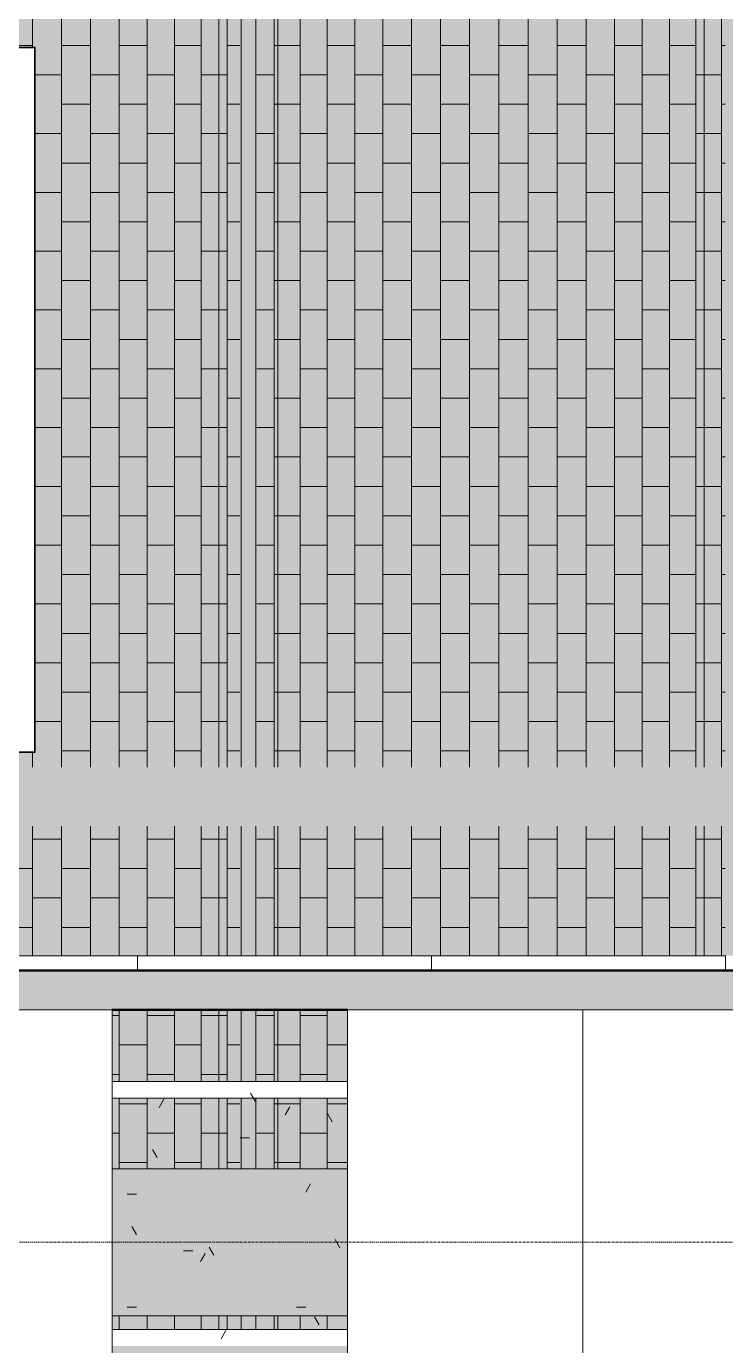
# Model space of a CAD drawing. Header units: inches. Extents: x -956 to 966, y -1111 to 895.
# Drawn here: x -774 to -678.9, y -243.3 to -63.8 of the extents above; entities that cross this region are included whole.
import ezdxf

# ---------------------------------------------------------------- set-up
doc = ezdxf.new("R2010")
doc.units = ezdxf.units.IN
doc.header["$MEASUREMENT"] = 0
doc.linetypes.add('Grid Line 1_4_', pattern=[0.4375, 0.25, -0.0625, 0.0625, -0.0625])
for name, color, linetype, lineweight in [('A-CLNG', 13, 'Continuous', 13), ('A-CLNG-PATT', 13, 'Continuous', 13), ('A-GENM', 13, 'Continuous', 13), ('A-WALL-PATT', 111, 'Continuous', 13), ('E-LITE-EQPM', 33, 'Continuous', 9), ('I-FURN', 30, 'Continuous', 9), ('I-WALL', 2, 'Continuous', 13), ('S-GRID', 1, 'Continuous', 9)]:
    doc.layers.add(name, color=color, linetype=linetype, lineweight=lineweight)
pattern_1 = [(0, (0, 0), (30.72, 7.68), [1.267, -21.773, 1.267, -21.773, -122.88]), (0, (0, 0), (30.72, 7.68), [-46.08, 1.267, -44.813, 1.267, -21.773, -53.76]), (0, (0, 0), (30.72, 7.68), [-115.2, 1.267, -14.093, 1.267, -37.133]), (120, (11.52, 3.84), (-22.011075, 22.7643), [1.267, -21.773, 1.267, -21.773, -122.88]), (120, (11.52, 3.84), (-22.011075, 22.7643), [-46.08, 1.267, -44.813, 1.267, -21.773, -53.76]), (120, (11.52, 3.84), (-22.011075, 22.7643), [-115.2, 1.267, -14.093, 1.267, -37.133]), (240, (15.36, 19.2), (-8.708925, -30.4443), [1.267, -21.773, 1.267, -21.773, -122.88]), (240, (15.36, 19.2), (-8.708925, -30.4443), [-46.08, 1.267, -44.813, 1.267, -21.773, -53.76]), (240, (15.36, 19.2), (-8.708925, -30.4443), [-115.2, 1.267, -14.093, 1.267, -37.133])]

# ---------------------------------------------------------------- blocks, each defined once
blk = doc.blocks.new('FP_1_22-7TH FLOOR TELECOM OVERHEAD ROUTING PLAN')
at = {"layer": 'A-CLNG-PATT', "color": 50}
for p, q in [((-740.31, 6.63), (-740.31, -164.61)), ((-736.76, 6.63), (-736.76, -164.61)), ((-733.11, 6.63), (-733.11, -164.61)), ((-729.35, 6.63), (-729.35, -164.61)), ((-725.52, 6.63), (-725.52, -164.61)), ((-721.63, 6.63), (-721.63, -164.61)), ((-717.69, 6.63), (-717.69, -164.61)), ((-713.73, 6.63), (-713.73, -164.61)), ((-709.75, 6.63), (-709.75, -164.61)), ((-705.77, 6.63), (-705.77, -164.61)), ((-701.82, 6.63), (-701.82, -164.61)), ((-697.9, 6.63), (-697.9, -164.61)), ((-694.04, 6.63), (-694.04, -164.61)), ((-690.25, 6.63), (-690.25, -164.61)), ((-686.55, 6.63), (-686.55, -164.61)), ((-682.95, 6.63), (-682.95, -164.61)), ((-679.47, 6.63), (-679.47, -164.61)), ((-739.84, -66.39), (-740.31, -66.39)), ((-736.76, -66.39), (-739.82, -66.39)), ((-729.35, -66.39), (-733.11, -66.39)), ((-721.63, -66.39), (-725.52, -66.39)), ((-713.73, -66.39), (-717.69, -66.39)), ((-705.77, -66.39), (-709.75, -66.39)), ((-697.9, -66.39), (-701.82, -66.39)), ((-690.25, -66.39), (-694.04, -66.39)), ((-682.95, -66.39), (-686.55, -66.39)), ((-678.97, -66.39), (-679.47, -66.39)), ((-740.31, -70.39), (-742.67, -70.39)), ((-733.11, -70.39), (-736.76, -70.39)), ((-725.52, -70.39), (-729.35, -70.39)), ((-717.69, -70.39), (-721.63, -70.39)), ((-709.75, -70.39), (-713.73, -70.39)), ((-701.82, -70.39), (-705.77, -70.39)), ((-694.04, -70.39), (-697.9, -70.39)), ((-686.55, -70.39), (-690.25, -70.39)), ((-681.82, -70.39), (-682.95, -70.39)), ((-679.47, -70.39), (-681.82, -70.39)), ((-739.84, -74.39), (-740.31, -74.39)), ((-736.76, -74.39), (-739.82, -74.39)), ((-729.35, -74.39), (-733.11, -74.39)), ((-721.63, -74.39), (-725.52, -74.39)), ((-713.73, -74.39), (-717.69, -74.39)), ((-705.77, -74.39), (-709.75, -74.39)), ((-697.9, -74.39), (-701.82, -74.39)), ((-690.25, -74.39), (-694.04, -74.39)), ((-682.95, -74.39), (-686.55, -74.39)), ((-678.97, -74.39), (-679.47, -74.39)), ((-740.31, -78.39), (-742.67, -78.39)), ((-733.11, -78.39), (-736.76, -78.39)), ((-725.52, -78.39), (-729.35, -78.39)), ((-717.69, -78.39), (-721.63, -78.39)), ((-709.75, -78.39), (-713.73, -78.39)), ((-701.82, -78.39), (-705.77, -78.39)), ((-694.04, -78.39), (-697.9, -78.39)), ((-686.55, -78.39), (-690.25, -78.39)), ((-681.82, -78.39), (-682.95, -78.39)), ((-679.47, -78.39), (-681.82, -78.39)), ((-739.84, -82.39), (-740.31, -82.39)), ((-736.76, -82.39), (-739.82, -82.39)), ((-729.35, -82.39), (-733.11, -82.39)), ((-721.63, -82.39), (-725.52, -82.39)), ((-713.73, -82.39), (-717.69, -82.39)), ((-705.77, -82.39), (-709.75, -82.39)), ((-697.9, -82.39), (-701.82, -82.39)), ((-690.25, -82.39), (-694.04, -82.39)), ((-682.95, -82.39), (-686.55, -82.39)), ((-678.97, -82.39), (-679.47, -82.39)), ((-740.31, -86.39), (-742.67, -86.39)), ((-733.11, -86.39), (-736.76, -86.39)), ((-725.52, -86.39), (-729.35, -86.39)), ((-717.69, -86.39), (-721.63, -86.39)), ((-709.75, -86.39), (-713.73, -86.39)), ((-701.82, -86.39), (-705.77, -86.39)), ((-694.04, -86.39), (-697.9, -86.39)), ((-686.55, -86.39), (-690.25, -86.39)), ((-681.82, -86.39), (-682.95, -86.39)), ((-679.47, -86.39), (-681.82, -86.39)), ((-739.84, -90.39), (-740.31, -90.39)), ((-736.76, -90.39), (-739.82, -90.39)), ((-729.35, -90.39), (-733.11, -90.39)), ((-721.63, -90.39), (-725.52, -90.39)), ((-713.73, -90.39), (-717.69, -90.39)), ((-705.77, -90.39), (-709.75, -90.39)), ((-697.9, -90.39), (-701.82, -90.39)), ((-690.25, -90.39), (-694.04, -90.39)), ((-682.95, -90.39), (-686.55, -90.39)), ((-678.97, -90.39), (-679.47, -90.39)), ((-740.31, -94.39), (-742.67, -94.39)), ((-733.11, -94.39), (-736.76, -94.39)), ((-725.52, -94.39), (-729.35, -94.39)), ((-717.69, -94.39), (-721.63, -94.39)), ((-709.75, -94.39), (-713.73, -94.39)), ((-701.82, -94.39), (-705.77, -94.39)), ((-694.04, -94.39), (-697.9, -94.39)), ((-686.55, -94.39), (-690.25, -94.39)), ((-681.82, -94.39), (-682.95, -94.39)), ((-679.47, -94.39), (-681.82, -94.39)), ((-739.84, -98.39), (-740.31, -98.39)), ((-736.76, -98.39), (-739.82, -98.39)), ((-729.35, -98.39), (-733.11, -98.39)), ((-721.63, -98.39), (-725.52, -98.39)), ((-713.73, -98.39), (-717.69, -98.39)), ((-705.77, -98.39), (-709.75, -98.39)), ((-697.9, -98.39), (-701.82, -98.39)), ((-690.25, -98.39), (-694.04, -98.39)), ((-682.95, -98.39), (-686.55, -98.39)), ((-678.97, -98.39), (-679.47, -98.39)), ((-740.31, -102.39), (-742.67, -102.39)), ((-733.11, -102.39), (-736.76, -102.39)), ((-725.52, -102.39), (-729.35, -102.39)), ((-717.69, -102.39), (-721.63, -102.39)), ((-709.75, -102.39), (-713.73, -102.39)), ((-701.82, -102.39), (-705.77, -102.39)), ((-694.04, -102.39), (-697.9, -102.39)), ((-686.55, -102.39), (-690.25, -102.39)), ((-681.82, -102.39), (-682.95, -102.39)), ((-679.47, -102.39), (-681.82, -102.39)), ((-739.84, -106.39), (-740.31, -106.39)), ((-736.76, -106.39), (-739.82, -106.39)), ((-729.35, -106.39), (-733.11, -106.39)), ((-721.63, -106.39), (-725.52, -106.39)), ((-713.73, -106.39), (-717.69, -106.39)), ((-705.77, -106.39), (-709.75, -106.39)), ((-697.9, -106.39), (-701.82, -106.39)), ((-690.25, -106.39), (-694.04, -106.39)), ((-682.95, -106.39), (-686.55, -106.39)), ((-678.97, -106.39), (-679.47, -106.39)), ((-740.31, -110.39), (-742.67, -110.39)), ((-733.11, -110.39), (-736.76, -110.39)), ((-725.52, -110.39), (-729.35, -110.39)), ((-717.69, -110.39), (-721.63, -110.39)), ((-709.75, -110.39), (-713.73, -110.39)), ((-701.82, -110.39), (-705.77, -110.39)), ((-694.04, -110.39), (-697.9, -110.39)), ((-686.55, -110.39), (-690.25, -110.39)), ((-681.82, -110.39), (-682.95, -110.39)), ((-679.47, -110.39), (-681.82, -110.39)), ((-739.84, -114.39), (-740.31, -114.39)), ((-736.76, -114.39), (-739.82, -114.39)), ((-729.35, -114.39), (-733.11, -114.39)), ((-721.63, -114.39), (-725.52, -114.39)), ((-713.73, -114.39), (-717.69, -114.39)), ((-705.77, -114.39), (-709.75, -114.39)), ((-697.9, -114.39), (-701.82, -114.39)), ((-690.25, -114.39), (-694.04, -114.39)), ((-682.95, -114.39), (-686.55, -114.39)), ((-678.97, -114.39), (-679.47, -114.39)), ((-740.31, -118.39), (-742.67, -118.39)), ((-733.11, -118.39), (-736.76, -118.39)), ((-725.52, -118.39), (-729.35, -118.39)), ((-717.69, -118.39), (-721.63, -118.39)), ((-709.75, -118.39), (-713.73, -118.39)), ((-701.82, -118.39), (-705.77, -118.39)), ((-694.04, -118.39), (-697.9, -118.39)), ((-686.55, -118.39), (-690.25, -118.39)), ((-681.82, -118.39), (-682.95, -118.39)), ((-679.47, -118.39), (-681.82, -118.39)), ((-739.84, -122.39), (-740.31, -122.39)), ((-736.76, -122.39), (-739.82, -122.39)), ((-729.35, -122.39), (-733.11, -122.39)), ((-721.63, -122.39), (-725.52, -122.39)), ((-713.73, -122.39), (-717.69, -122.39)), ((-705.77, -122.39), (-709.75, -122.39)), ((-697.9, -122.39), (-701.82, -122.39)), ((-690.25, -122.39), (-694.04, -122.39)), ((-682.95, -122.39), (-686.55, -122.39)), ((-678.97, -122.39), (-679.47, -122.39)), ((-740.31, -126.39), (-742.67, -126.39)), ((-733.11, -126.39), (-736.76, -126.39)), ((-725.52, -126.39), (-729.35, -126.39)), ((-717.69, -126.39), (-721.63, -126.39)), ((-709.75, -126.39), (-713.73, -126.39)), ((-701.82, -126.39), (-705.77, -126.39)), ((-694.04, -126.39), (-697.9, -126.39)), ((-686.55, -126.39), (-690.25, -126.39)), ((-681.82, -126.39), (-682.95, -126.39)), ((-679.47, -126.39), (-681.82, -126.39)), ((-739.84, -130.39), (-740.31, -130.39)), ((-736.76, -130.39), (-739.82, -130.39)), ((-729.35, -130.39), (-733.11, -130.39)), ((-721.63, -130.39), (-725.52, -130.39)), ((-713.73, -130.39), (-717.69, -130.39)), ((-705.77, -130.39), (-709.75, -130.39)), ((-697.9, -130.39), (-701.82, -130.39)), ((-690.25, -130.39), (-694.04, -130.39)), ((-682.95, -130.39), (-686.55, -130.39)), ((-678.97, -130.39), (-679.47, -130.39)), ((-740.31, -134.39), (-742.67, -134.39)), ((-733.11, -134.39), (-736.76, -134.39)), ((-725.52, -134.39), (-729.35, -134.39)), ((-717.69, -134.39), (-721.63, -134.39)), ((-709.75, -134.39), (-713.73, -134.39)), ((-701.82, -134.39), (-705.77, -134.39)), ((-694.04, -134.39), (-697.9, -134.39)), ((-686.55, -134.39), (-690.25, -134.39)), ((-681.82, -134.39), (-682.95, -134.39)), ((-679.47, -134.39), (-681.82, -134.39)), ((-739.84, -138.39), (-740.31, -138.39)), ((-736.76, -138.39), (-739.82, -138.39)), ((-729.35, -138.39), (-733.11, -138.39)), ((-721.63, -138.39), (-725.52, -138.39)), ((-713.73, -138.39), (-717.69, -138.39)), ((-705.77, -138.39), (-709.75, -138.39)), ((-697.9, -138.39), (-701.82, -138.39)), ((-690.25, -138.39), (-694.04, -138.39)), ((-682.95, -138.39), (-686.55, -138.39)), ((-678.97, -138.39), (-679.47, -138.39)), ((-740.31, -142.39), (-742.67, -142.39)), ((-733.11, -142.39), (-736.76, -142.39)), ((-725.52, -142.39), (-729.35, -142.39)), ((-717.69, -142.39), (-721.63, -142.39)), ((-709.75, -142.39), (-713.73, -142.39)), ((-701.82, -142.39), (-705.77, -142.39)), ((-694.04, -142.39), (-697.9, -142.39)), ((-686.55, -142.39), (-690.25, -142.39)), ((-681.82, -142.39), (-682.95, -142.39)), ((-679.47, -142.39), (-681.82, -142.39)), ((-739.84, -146.39), (-740.31, -146.39)), ((-736.76, -146.39), (-739.82, -146.39)), ((-729.35, -146.39), (-733.11, -146.39)), ((-721.63, -146.39), (-725.52, -146.39)), ((-713.73, -146.39), (-717.69, -146.39)), ((-705.77, -146.39), (-709.75, -146.39)), ((-697.9, -146.39), (-701.82, -146.39)), ((-690.25, -146.39), (-694.04, -146.39)), ((-682.95, -146.39), (-686.55, -146.39)), ((-678.97, -146.39), (-679.47, -146.39)), ((-740.31, -150.39), (-742.67, -150.39)), ((-733.11, -150.39), (-736.76, -150.39)), ((-725.52, -150.39), (-729.35, -150.39)), ((-717.69, -150.39), (-721.63, -150.39)), ((-709.75, -150.39), (-713.73, -150.39)), ((-701.82, -150.39), (-705.77, -150.39)), ((-694.04, -150.39), (-697.9, -150.39)), ((-686.55, -150.39), (-690.25, -150.39)), ((-681.82, -150.39), (-682.95, -150.39)), ((-679.47, -150.39), (-681.82, -150.39)), ((-739.84, -154.39), (-740.31, -154.39)), ((-736.76, -154.39), (-739.82, -154.39)), ((-729.35, -154.39), (-733.11, -154.39)), ((-721.63, -154.39), (-725.52, -154.39)), ((-713.73, -154.39), (-717.69, -154.39)), ((-705.77, -154.39), (-709.75, -154.39)), ((-697.9, -154.39), (-701.82, -154.39)), ((-690.25, -154.39), (-694.04, -154.39)), ((-682.95, -154.39), (-686.55, -154.39)), ((-678.97, -154.39), (-679.47, -154.39)), ((-740.31, -158.39), (-742.67, -158.39)), ((-733.11, -158.39), (-736.76, -158.39)), ((-725.52, -158.39), (-729.35, -158.39)), ((-717.69, -158.39), (-721.63, -158.39)), ((-709.75, -158.39), (-713.73, -158.39)), ((-701.82, -158.39), (-705.77, -158.39)), ((-694.04, -158.39), (-697.9, -158.39)), ((-686.55, -158.39), (-690.25, -158.39)), ((-681.82, -158.39), (-682.95, -158.39)), ((-679.47, -158.39), (-681.82, -158.39)), ((-739.84, -162.39), (-740.31, -162.39)), ((-736.76, -162.39), (-739.82, -162.39)), ((-729.35, -162.39), (-733.11, -162.39)), ((-721.63, -162.39), (-725.52, -162.39)), ((-713.73, -162.39), (-717.69, -162.39)), ((-705.77, -162.39), (-709.75, -162.39)), ((-697.9, -162.39), (-701.82, -162.39)), ((-690.25, -162.39), (-694.04, -162.39)), ((-682.95, -162.39), (-686.55, -162.39)), ((-678.97, -162.39), (-679.47, -162.39)), ((-740.31, -172.61), (-740.31, -190.24)), ((-736.76, -172.61), (-736.76, -190.24)), ((-733.11, -172.61), (-733.11, -190.24)), ((-729.35, -172.61), (-729.35, -190.24)), ((-725.52, -172.61), (-725.52, -190.24)), ((-721.63, -172.61), (-721.63, -190.24)), ((-717.69, -172.61), (-717.69, -190.24)), ((-713.73, -172.61), (-713.73, -190.24)), ((-709.75, -172.61), (-709.75, -190.24)), ((-705.77, -172.61), (-705.77, -190.24)), ((-701.82, -172.61), (-701.82, -190.24)), ((-697.9, -172.61), (-697.9, -190.24)), ((-694.04, -172.61), (-694.04, -190.24)), ((-690.25, -172.61), (-690.25, -190.24)), ((-686.55, -172.61), (-686.55, -190.24)), ((-682.95, -172.61), (-682.95, -190.24)), ((-679.47, -172.61), (-679.47, -190.24)), ((-740.31, -174.39), (-742.67, -174.39)), ((-733.11, -174.39), (-736.76, -174.39)), ((-725.52, -174.39), (-729.35, -174.39)), ((-717.69, -174.39), (-721.63, -174.39)), ((-709.75, -174.39), (-713.73, -174.39)), ((-701.82, -174.39), (-705.77, -174.39)), ((-694.04, -174.39), (-697.9, -174.39)), ((-686.55, -174.39), (-690.25, -174.39)), ((-681.82, -174.39), (-682.95, -174.39)), ((-679.47, -174.39), (-681.82, -174.39)), ((-739.84, -178.39), (-740.31, -178.39)), ((-736.76, -178.39), (-739.82, -178.39)), ((-729.35, -178.39), (-733.11, -178.39)), ((-721.63, -178.39), (-725.52, -178.39)), ((-713.73, -178.39), (-717.69, -178.39)), ((-705.77, -178.39), (-709.75, -178.39)), ((-697.9, -178.39), (-701.82, -178.39)), ((-690.25, -178.39), (-694.04, -178.39)), ((-682.95, -178.39), (-686.55, -178.39)), ((-678.97, -178.39), (-679.47, -178.39)), ((-740.31, -182.39), (-742.67, -182.39)), ((-733.11, -182.39), (-736.76, -182.39)), ((-725.52, -182.39), (-729.35, -182.39)), ((-717.69, -182.39), (-721.63, -182.39)), ((-709.75, -182.39), (-713.73, -182.39)), ((-701.82, -182.39), (-705.77, -182.39)), ((-694.04, -182.39), (-697.9, -182.39)), ((-686.55, -182.39), (-690.25, -182.39)), ((-681.82, -182.39), (-682.95, -182.39)), ((-679.47, -182.39), (-681.82, -182.39)), ((-739.84, -186.39), (-740.31, -186.39)), ((-736.76, -186.39), (-739.82, -186.39)), ((-729.35, -186.39), (-733.11, -186.39)), ((-721.63, -186.39), (-725.52, -186.39)), ((-713.73, -186.39), (-717.69, -186.39)), ((-705.77, -186.39), (-709.75, -186.39)), ((-697.9, -186.39), (-701.82, -186.39)), ((-690.25, -186.39), (-694.04, -186.39)), ((-682.95, -186.39), (-686.55, -186.39)), ((-678.97, -186.39), (-679.47, -186.39)), ((-740.31, -198.39), (-742.67, -198.39)), ((-740.31, -197.62), (-740.31, -207.37)), ((-736.76, -197.62), (-736.76, -207.37)), ((-733.11, -198.39), (-736.76, -198.39)), ((-733.11, -197.62), (-733.11, -207.37)), ((-739.84, -202.39), (-740.31, -202.39)), ((-736.76, -202.39), (-739.82, -202.39)), ((-730.35, -202.39), (-733.11, -202.39)), ((-740.31, -206.39), (-742.67, -206.39)), ((-733.11, -206.39), (-736.76, -206.39)), ((-740.31, -209.62), (-740.31, -219.24)), ((-736.76, -209.62), (-736.76, -219.24)), ((-733.11, -209.62), (-733.11, -219.24)), ((-739.84, -210.39), (-740.31, -210.39)), ((-736.76, -210.39), (-739.82, -210.39)), ((-730.35, -210.39), (-733.11, -210.39)), ((-740.31, -214.39), (-742.67, -214.39)), ((-733.11, -214.39), (-736.76, -214.39)), ((-739.84, -218.39), (-740.31, -218.39)), ((-736.76, -218.39), (-739.82, -218.39)), ((-730.35, -218.39), (-733.11, -218.39))]:
    blk.add_line(p, q, dxfattribs=at)
blk = doc.blocks.new('FP_1_23-7TH FLOOR TELECOM OVERHEAD ROUTING PLAN')
at = {"layer": 'A-CLNG-PATT', "color": 50}
for p, q in [((-773.19, 5.39), (-773.19, -66.61)), ((-769.22, 6.63), (-769.22, -164.61)), ((-765.29, 6.63), (-765.29, -164.61)), ((-761.41, 6.63), (-761.41, -164.61)), ((-757.59, 6.63), (-757.59, -164.61)), ((-753.86, 6.63), (-753.86, -164.61)), ((-750.22, 6.63), (-750.22, -164.61)), ((-746.7, 6.63), (-746.7, -164.61)), ((-773.19, -66.39), (-777.17, -66.39)), ((-765.29, -66.39), (-769.22, -66.39)), ((-757.59, -66.39), (-761.41, -66.39)), ((-750.22, -66.39), (-753.86, -66.39)), ((-744.97, -66.39), (-746.7, -66.39)), ((-769.22, -70.39), (-772.8, -70.39)), ((-761.41, -70.39), (-765.29, -70.39)), ((-753.86, -70.39), (-757.59, -70.39)), ((-747.82, -70.39), (-750.22, -70.39)), ((-746.7, -70.39), (-747.82, -70.39)), ((-765.29, -74.39), (-769.22, -74.39)), ((-757.59, -74.39), (-761.41, -74.39)), ((-750.22, -74.39), (-753.86, -74.39)), ((-744.97, -74.39), (-746.7, -74.39)), ((-769.22, -78.39), (-772.8, -78.39)), ((-761.41, -78.39), (-765.29, -78.39)), ((-753.86, -78.39), (-757.59, -78.39)), ((-747.82, -78.39), (-750.22, -78.39)), ((-746.7, -78.39), (-747.82, -78.39)), ((-765.29, -82.39), (-769.22, -82.39)), ((-757.59, -82.39), (-761.41, -82.39)), ((-750.22, -82.39), (-753.86, -82.39)), ((-744.97, -82.39), (-746.7, -82.39)), ((-769.22, -86.39), (-772.8, -86.39)), ((-761.41, -86.39), (-765.29, -86.39)), ((-753.86, -86.39), (-757.59, -86.39)), ((-747.82, -86.39), (-750.22, -86.39)), ((-746.7, -86.39), (-747.82, -86.39)), ((-765.29, -90.39), (-769.22, -90.39)), ((-757.59, -90.39), (-761.41, -90.39)), ((-750.22, -90.39), (-753.86, -90.39)), ((-744.97, -90.39), (-746.7, -90.39)), ((-769.22, -94.39), (-772.8, -94.39)), ((-761.41, -94.39), (-765.29, -94.39)), ((-753.86, -94.39), (-757.59, -94.39)), ((-747.82, -94.39), (-750.22, -94.39)), ((-746.7, -94.39), (-747.82, -94.39)), ((-765.29, -98.39), (-769.22, -98.39)), ((-757.59, -98.39), (-761.41, -98.39)), ((-750.22, -98.39), (-753.86, -98.39)), ((-744.97, -98.39), (-746.7, -98.39)), ((-769.22, -102.39), (-772.8, -102.39)), ((-761.41, -102.39), (-765.29, -102.39)), ((-753.86, -102.39), (-757.59, -102.39)), ((-747.82, -102.39), (-750.22, -102.39)), ((-746.7, -102.39), (-747.82, -102.39)), ((-765.29, -106.39), (-769.22, -106.39)), ((-757.59, -106.39), (-761.41, -106.39)), ((-750.22, -106.39), (-753.86, -106.39)), ((-744.97, -106.39), (-746.7, -106.39)), ((-769.22, -110.39), (-772.8, -110.39)), ((-761.41, -110.39), (-765.29, -110.39)), ((-753.86, -110.39), (-757.59, -110.39)), ((-747.82, -110.39), (-750.22, -110.39)), ((-746.7, -110.39), (-747.82, -110.39)), ((-765.29, -114.39), (-769.22, -114.39)), ((-757.59, -114.39), (-761.41, -114.39)), ((-750.22, -114.39), (-753.86, -114.39)), ((-744.97, -114.39), (-746.7, -114.39)), ((-769.22, -118.39), (-772.8, -118.39)), ((-761.41, -118.39), (-765.29, -118.39)), ((-753.86, -118.39), (-757.59, -118.39)), ((-747.82, -118.39), (-750.22, -118.39)), ((-746.7, -118.39), (-747.82, -118.39)), ((-765.29, -122.39), (-769.22, -122.39)), ((-757.59, -122.39), (-761.41, -122.39)), ((-750.22, -122.39), (-753.86, -122.39)), ((-744.97, -122.39), (-746.7, -122.39)), ((-769.22, -126.39), (-772.8, -126.39)), ((-761.41, -126.39), (-765.29, -126.39)), ((-753.86, -126.39), (-757.59, -126.39)), ((-747.82, -126.39), (-750.22, -126.39)), ((-746.7, -126.39), (-747.82, -126.39)), ((-765.29, -130.39), (-769.22, -130.39)), ((-757.59, -130.39), (-761.41, -130.39)), ((-750.22, -130.39), (-753.86, -130.39)), ((-744.97, -130.39), (-746.7, -130.39)), ((-769.22, -134.39), (-772.8, -134.39)), ((-761.41, -134.39), (-765.29, -134.39)), ((-753.86, -134.39), (-757.59, -134.39)), ((-747.82, -134.39), (-750.22, -134.39)), ((-746.7, -134.39), (-747.82, -134.39)), ((-765.29, -138.39), (-769.22, -138.39)), ((-757.59, -138.39), (-761.41, -138.39)), ((-750.22, -138.39), (-753.86, -138.39)), ((-744.97, -138.39), (-746.7, -138.39)), ((-769.22, -142.39), (-772.8, -142.39)), ((-761.41, -142.39), (-765.29, -142.39)), ((-753.86, -142.39), (-757.59, -142.39)), ((-747.82, -142.39), (-750.22, -142.39)), ((-746.7, -142.39), (-747.82, -142.39)), ((-765.29, -146.39), (-769.22, -146.39)), ((-757.59, -146.39), (-761.41, -146.39)), ((-750.22, -146.39), (-753.86, -146.39)), ((-744.97, -146.39), (-746.7, -146.39)), ((-769.22, -150.39), (-772.8, -150.39)), ((-761.41, -150.39), (-765.29, -150.39)), ((-753.86, -150.39), (-757.59, -150.39)), ((-747.82, -150.39), (-750.22, -150.39)), ((-746.7, -150.39), (-747.82, -150.39)), ((-765.29, -154.39), (-769.22, -154.39)), ((-757.59, -154.39), (-761.41, -154.39)), ((-750.22, -154.39), (-753.86, -154.39)), ((-744.97, -154.39), (-746.7, -154.39)), ((-769.22, -158.39), (-772.8, -158.39)), ((-761.41, -158.39), (-765.29, -158.39)), ((-753.86, -158.39), (-757.59, -158.39)), ((-747.82, -158.39), (-750.22, -158.39)), ((-746.7, -158.39), (-747.82, -158.39)), ((-773.19, -162.61), (-773.19, -164.61)), ((-765.29, -162.39), (-769.22, -162.39)), ((-757.59, -162.39), (-761.41, -162.39)), ((-750.22, -162.39), (-753.86, -162.39)), ((-744.97, -162.39), (-746.7, -162.39)), ((-773.19, -172.61), (-773.19, -190.24)), ((-769.22, -172.61), (-769.22, -190.24)), ((-765.29, -172.61), (-765.29, -190.24)), ((-761.41, -172.61), (-761.41, -190.24)), ((-757.59, -172.61), (-757.59, -190.24)), ((-753.86, -172.61), (-753.86, -190.24)), ((-750.22, -172.61), (-750.22, -190.24)), ((-746.7, -172.61), (-746.7, -190.24)), ((-769.22, -174.39), (-773.19, -174.39)), ((-761.41, -174.39), (-765.29, -174.39)), ((-753.86, -174.39), (-757.59, -174.39)), ((-747.82, -174.39), (-750.22, -174.39)), ((-746.7, -174.39), (-747.82, -174.39)), ((-773.19, -178.39), (-777.17, -178.39)), ((-765.29, -178.39), (-769.22, -178.39)), ((-757.59, -178.39), (-761.41, -178.39)), ((-750.22, -178.39), (-753.86, -178.39)), ((-744.97, -178.39), (-746.7, -178.39)), ((-769.22, -182.39), (-773.19, -182.39)), ((-761.41, -182.39), (-765.29, -182.39)), ((-753.86, -182.39), (-757.59, -182.39)), ((-747.82, -182.39), (-750.22, -182.39)), ((-746.7, -182.39), (-747.82, -182.39)), ((-773.19, -186.39), (-777.17, -186.39)), ((-765.29, -186.39), (-769.22, -186.39)), ((-757.59, -186.39), (-761.41, -186.39)), ((-750.22, -186.39), (-753.86, -186.39)), ((-744.97, -186.39), (-746.7, -186.39)), ((-761.41, -198.39), (-762.35, -198.39)), ((-761.41, -197.62), (-761.41, -207.37)), ((-757.59, -197.62), (-757.59, -207.37)), ((-753.86, -198.39), (-757.59, -198.39)), ((-753.86, -197.62), (-753.86, -207.37)), ((-750.22, -197.62), (-750.22, -207.37)), ((-747.82, -198.39), (-750.22, -198.39)), ((-746.7, -198.39), (-747.82, -198.39)), ((-746.7, -197.62), (-746.7, -207.37)), ((-757.59, -202.39), (-761.41, -202.39)), ((-750.22, -202.39), (-753.86, -202.39)), ((-744.97, -202.39), (-746.7, -202.39)), ((-761.41, -206.39), (-762.35, -206.39)), ((-753.86, -206.39), (-757.59, -206.39)), ((-747.82, -206.39), (-750.22, -206.39)), ((-746.7, -206.39), (-747.82, -206.39)), ((-761.41, -209.62), (-761.41, -219.24)), ((-757.59, -209.62), (-757.59, -219.24)), ((-753.86, -209.62), (-753.86, -219.24)), ((-750.22, -209.62), (-750.22, -219.24)), ((-746.7, -209.62), (-746.7, -219.24)), ((-757.59, -210.39), (-761.41, -210.39)), ((-750.22, -210.39), (-753.86, -210.39)), ((-744.97, -210.39), (-746.7, -210.39)), ((-761.41, -214.39), (-762.35, -214.39)), ((-753.86, -214.39), (-757.59, -214.39)), ((-747.82, -214.39), (-750.22, -214.39)), ((-746.7, -214.39), (-747.82, -214.39)), ((-757.59, -218.39), (-761.41, -218.39)), ((-750.22, -218.39), (-753.86, -218.39)), ((-744.97, -218.39), (-746.7, -218.39))]:
    blk.add_line(p, q, dxfattribs=at)
blk = doc.blocks.new('FP_1_30-7TH FLOOR TELECOM OVERHEAD ROUTING PLAN')
at = {"layer": 'A-CLNG-PATT', "color": 50}
for p, q in [((-740.31, -239.24), (-740.31, -241.12)), ((-736.76, -239.24), (-736.76, -241.12)), ((-733.11, -239.24), (-733.11, -241.12))]:
    blk.add_line(p, q, dxfattribs=at)
blk = doc.blocks.new('FP_1_31-7TH FLOOR TELECOM OVERHEAD ROUTING PLAN')
at = {"layer": 'A-CLNG-PATT', "color": 50}
for p, q in [((-761.41, -239.24), (-761.41, -241.12)), ((-757.59, -239.24), (-757.59, -241.12)), ((-753.86, -239.24), (-753.86, -241.12)), ((-750.22, -239.24), (-750.22, -241.12)), ((-746.7, -239.24), (-746.7, -241.12))]:
    blk.add_line(p, q, dxfattribs=at)
blk = doc.blocks.new('7th Floor Vault - 7th Floor Vault-2429340-7TH FLOOR TELECOM OVERHEAD ROUTING PLAN')
at = {"layer": 'A-CLNG', "color": 10, "lineweight": 9}
for p, q in [((-747.82, -164.61), (-747.82, 6.63)), ((-747.82, -164.61), (-747.82, 6.63)), ((-744.82, -164.61), (-744.82, 6.63)), ((-742.82, -164.61), (-742.82, 6.63)), ((-739.82, -164.61), (-739.82, 6.63)), ((-739.82, -164.61), (-739.82, 6.63)), ((-681.82, -164.61), (-681.82, 6.63)), ((-681.82, -164.61), (-681.82, 6.63)), ((-747.82, -190.24), (-747.82, -172.61)), ((-747.82, -190.24), (-747.82, -172.61)), ((-744.82, -190.24), (-744.82, -172.61)), ((-742.82, -190.24), (-742.82, -172.61)), ((-739.82, -190.24), (-739.82, -172.61)), ((-739.82, -190.24), (-739.82, -172.61)), ((-681.82, -190.24), (-681.82, -172.61)), ((-681.82, -190.24), (-681.82, -172.61)), ((-747.82, -207.37), (-747.82, -197.62)), ((-747.82, -207.37), (-747.82, -197.62)), ((-744.82, -207.37), (-744.82, -197.62)), ((-742.82, -207.37), (-742.82, -197.62)), ((-739.82, -207.37), (-739.82, -197.62)), ((-739.82, -207.37), (-739.82, -197.62)), ((-747.82, -219.24), (-747.82, -209.62)), ((-747.82, -219.24), (-747.82, -209.62)), ((-744.82, -219.24), (-744.82, -209.62)), ((-742.82, -219.24), (-742.82, -209.62)), ((-739.82, -219.24), (-739.82, -209.62)), ((-739.82, -219.24), (-739.82, -209.62)), ((-747.82, -219.24), (-762.35, -219.24)), ((-762.34, -219.24), (-747.8, -219.24)), ((-747.82, -219.24), (-739.82, -219.24)), ((-744.82, -219.24), (-747.82, -219.24)), ((-744.82, -219.24), (-747.82, -219.24)), ((-747.8, -219.24), (-744.82, -219.24)), ((-742.82, -219.24), (-744.82, -219.24)), ((-742.82, -219.24), (-739.87, -219.24)), ((-739.82, -219.24), (-742.82, -219.24)), ((-739.84, -219.24), (-742.82, -219.24)), ((-739.84, -219.24), (-730.37, -219.24)), ((-730.35, -219.24), (-739.82, -219.24)), ((-762.35, -239.24), (-747.82, -239.24)), ((-754.07, -239.24), (-762.34, -239.24)), ((-747.8, -239.24), (-754.07, -239.24)), ((-747.82, -239.24), (-744.82, -239.24)), ((-739.82, -239.24), (-747.82, -239.24)), ((-747.82, -241.12), (-747.82, -239.24)), ((-747.82, -239.24), (-744.82, -239.24)), ((-747.82, -241.12), (-747.82, -239.24)), ((-744.82, -239.24), (-747.8, -239.24)), ((-744.82, -239.24), (-742.82, -239.24)), ((-744.82, -241.12), (-744.82, -239.24)), ((-742.82, -239.24), (-739.84, -239.24)), ((-739.87, -239.24), (-742.82, -239.24)), ((-742.82, -239.24), (-739.82, -239.24)), ((-742.82, -241.12), (-742.82, -239.24)), ((-730.37, -239.24), (-739.84, -239.24)), ((-739.82, -239.24), (-730.35, -239.24)), ((-739.82, -241.12), (-739.82, -239.24)), ((-739.82, -241.12), (-739.82, -239.24))]:
    blk.add_line(p, q, dxfattribs=at)
for name in ['FP_1_23-7TH FLOOR TELECOM OVERHEAD ROUTING PLAN', 'FP_1_22-7TH FLOOR TELECOM OVERHEAD ROUTING PLAN', 'FP_1_31-7TH FLOOR TELECOM OVERHEAD ROUTING PLAN', 'FP_1_30-7TH FLOOR TELECOM OVERHEAD ROUTING PLAN']:
    blk.add_blockref(name, (0, 0), dxfattribs=at)
blk = doc.blocks.new('Lighting - Pendant-Finelite-HP4-D - HP-4 D-8_-SO-3000K-120-FA-SC-3361575-7TH FLOOR TELECOM OVERHEAD ROUTING PLAN')
at = {"layer": 'E-LITE-EQPM', "color": 9}
for p, q in [((48, 2), (-48, 2)), ((-48, 2), (-48, -2)), ((47.875, 1.875), (-47.875, 1.875)), ((-47.875, 1.875), (-47.875, -1.875)), ((-47.875, 1.875), (47.875, 1.875)), ((-47.875, -1.875), (-47.875, 1.875)), ((47.875, -1.875), (47.875, 1.875)), ((47.875, 1.875), (47.875, -1.875)), ((48, -2), (48, 2)), ((-48, -2), (48, -2)), ((-47.875, -1.875), (47.875, -1.875)), ((47.875, -1.875), (-47.875, -1.875))]:
    blk.add_line(p, q, dxfattribs=at)
blk = doc.blocks.new('Shelving - 49_ x 32_ x 96_-2607473-7TH FLOOR TELECOM OVERHEAD ROUTING PLAN')
at = {"layer": 'I-FURN', "color": 9}
for p, q in [((24.5, 4), (-24.5, 4)), ((-24.5, 4), (-24.5, -28)), ((24.5, -28), (24.5, 4)), ((-24.5, -28), (24.5, -28))]:
    blk.add_line(p, q, dxfattribs=at)
blk = doc.blocks.new('Acoustic Panel - Wall Mtd - 3_-4_ wide 2_ thick-4743480-7TH FLOOR TELECOM OVERHEAD ROUTING PLAN')
at = {"layer": 'A-GENM', "color": 53, "lineweight": 20}
for p, q in [((-758.91, -190.24), (-718.91, -190.24)), ((-758.91, -192.24), (-758.91, -190.24)), ((-718.91, -190.24), (-718.91, -192.24)), ((-718.91, -192.24), (-758.91, -192.24))]:
    blk.add_line(p, q, dxfattribs=at)

msp = doc.modelspace()

# ---------------------------------------------------------------- hatches: boundary and pattern name
at = {"layer": 'A-CLNG-PATT'}
h = msp.add_hatch(dxfattribs=at)
h.set_pattern_fill('FP1_12', color=253, style=0, pattern_type=2)
h.set_pattern_definition(pattern_1)
h.paths.add_polyline_path([(-294.34, -537.62), (-227.98, -537.62), (-227.98, -527.62), (-219.98, -527.62), (-219.98, -509.12), (-210.98, -509.12), (-210.98, -364.18), (-211.98, -364.18), (-211.98, -243.37), (-299.98, -243.37), (-299.98, -537.62)], flags=0)
h.paths.add_polyline_path([(-606.23, -537.62), (-602.07, -537.62), (-602.07, -532.87), (-606.23, -532.87), (-606.23, -535.37)], flags=0)
h.paths.add_polyline_path([(-561.64, -537.62), (-356.48, -537.62), (-356.48, -525.62), (-323.98, -525.62), (-323.98, -537.62), (-305.35, -537.62), (-305.35, -525.37), (-321.35, -525.37), (-321.35, -427.37), (-305.35, -427.37), (-305.35, -243.37), (-386.84, -243.37), (-386.84, -318.61), (-390.84, -318.61), (-390.84, -243.37), (-496.9, -243.37), (-496.9, -318.61), (-500.9, -318.61), (-500.9, -243.37), (-562.04, -243.37), (-562.04, -427.37), (-500.9, -427.37), (-500.9, -402.61), (-496.9, -402.61), (-496.9, -427.37), (-390.84, -427.37), (-390.84, -402.61), (-386.84, -402.61), (-386.84, -427.37), (-370.04, -427.37), (-370.04, -525.37), (-578.04, -525.37), (-578.04, -243.37), (-578.35, -243.37), (-578.35, -528.62), (-563.48, -528.62), (-563.48, -537.62)], flags=0)
h.paths.add_polyline_path([(-567.73, -537.62), (-567.73, -532.87), (-578.07, -532.87), (-578.07, -537.62), (-572.48, -537.62)], flags=0)
h.paths.add_polyline_path([(-352.23, -537.62), (-349.48, -537.62), (-349.48, -529.87), (-352.23, -529.87), (-352.23, -536.61)], flags=0)
h.paths.add_polyline_path([(-680.44, -535.37), (-610.48, -535.37), (-610.48, -528.62), (-583.23, -528.62), (-583.23, -526.62), (-662.91, -526.62), (-662.91, -498.61), (-665.8, -498.61), (-665.8, -402.61), (-661.8, -402.61), (-661.8, -428.62), (-583.23, -428.62), (-583.23, -422.62), (-598.91, -422.62), (-598.91, -386.62), (-662.91, -386.62), (-662.91, -318.61), (-665.8, -318.61), (-665.8, -243.37), (-666.35, -243.37), (-666.35, -246.62), (-730.35, -246.62), (-730.35, -243.37), (-762.35, -243.37), (-762.35, -246.62), (-771.86, -246.62), (-771.86, -288.62), (-694.91, -288.62), (-694.91, -386.62), (-790.91, -386.62), (-790.91, -288.62), (-775.86, -288.62), (-775.86, -246.62), (-842.35, -246.62), (-842.35, -243.37), (-853.35, -243.37), (-853.35, -535.37), (-710.14, -535.37)], flags=0)
h.paths.add_polyline_path([(-834.85, -526.62), (-850.85, -526.62), (-850.85, -428.62), (-706.85, -428.62), (-706.85, -526.62), (-828.94, -526.62)], flags=0)
h.paths.add_polyline_path([(-255.48, -481.68), (-256.53, -481.54), (-257.51, -481.14), (-258.35, -480.49), (-259, -479.65), (-259.4, -478.67), (-259.54, -477.62), (-259.4, -476.57), (-259, -475.59), (-258.35, -474.75), (-257.51, -474.1), (-256.53, -473.7), (-255.48, -473.56), (-254.43, -473.7), (-253.45, -474.1), (-252.6, -474.75), (-251.96, -475.59), (-251.55, -476.57), (-251.41, -477.62), (-251.55, -478.67), (-251.96, -479.65), (-252.6, -480.49), (-253.45, -481.14), (-254.43, -481.54)], flags=0)
h.paths.add_polyline_path([(-255.48, -421.68), (-256.53, -421.54), (-257.51, -421.14), (-258.35, -420.49), (-259, -419.65), (-259.4, -418.67), (-259.54, -417.62), (-259.4, -416.57), (-259, -415.59), (-258.35, -414.75), (-257.51, -414.1), (-256.53, -413.7), (-255.48, -413.56), (-254.43, -413.7), (-253.45, -414.1), (-252.6, -414.75), (-251.96, -415.59), (-251.55, -416.57), (-251.41, -417.62), (-251.55, -418.67), (-251.96, -419.65), (-252.6, -420.49), (-253.45, -421.14), (-254.43, -421.54)], flags=0)
h.paths.add_polyline_path([(-255.48, -361.68), (-256.53, -361.54), (-257.51, -361.14), (-258.35, -360.49), (-259, -359.65), (-259.4, -358.67), (-259.54, -357.62), (-259.4, -356.57), (-259, -355.59), (-258.35, -354.75), (-257.51, -354.1), (-256.53, -353.7), (-255.48, -353.56), (-254.43, -353.7), (-253.45, -354.1), (-252.6, -354.75), (-251.96, -355.59), (-251.55, -356.57), (-251.41, -357.62), (-251.55, -358.67), (-251.96, -359.65), (-252.6, -360.49), (-253.45, -361.14), (-254.43, -361.54)], flags=0)
h.paths.add_polyline_path([(-255.48, -301.68), (-256.53, -301.54), (-257.51, -301.14), (-258.35, -300.49), (-259, -299.65), (-259.4, -298.67), (-259.54, -297.62), (-259.4, -296.57), (-259, -295.59), (-258.35, -294.75), (-257.51, -294.1), (-256.53, -293.7), (-255.48, -293.56), (-254.43, -293.7), (-253.45, -294.1), (-252.6, -294.75), (-251.96, -295.59), (-251.55, -296.57), (-251.41, -297.62), (-251.55, -298.67), (-251.96, -299.65), (-252.6, -300.49), (-253.45, -301.14), (-254.43, -301.54)], flags=0)
h.paths.add_polyline_path([(-661.8, -288.62), (-598.91, -288.62), (-598.91, -252.62), (-583.23, -252.62), (-583.23, -243.37), (-661.8, -243.37), (-661.8, -282.19)], flags=0)
h.paths.add_polyline_path([(-258.35, -241.12), (-257.53, -241.12), (-258.35, -240.49), (-259, -239.65), (-259.4, -238.67), (-259.54, -237.62), (-259.4, -236.57), (-259, -235.59), (-258.35, -234.75), (-257.51, -234.1), (-256.53, -233.7), (-255.48, -233.56), (-254.43, -233.7), (-253.45, -234.1), (-252.6, -234.75), (-251.96, -235.59), (-251.55, -236.57), (-251.41, -237.62), (-251.55, -238.67), (-251.96, -239.65), (-252.6, -240.49), (-253.42, -241.12), (-211.98, -241.12), (-211.98, -209.62), (-299.98, -209.62), (-299.98, -241.12), (-259, -241.12)], flags=0)
h.paths.add_polyline_path([(-578.35, -241.12), (-578.04, -241.12), (-578.04, -231.37), (-562.04, -231.37), (-562.04, -241.12), (-500.9, -241.12), (-500.9, -222.61), (-496.9, -222.61), (-496.9, -241.12), (-390.84, -241.12), (-390.84, -222.61), (-386.84, -222.61), (-386.84, -241.12), (-305.35, -241.12), (-305.35, -209.62), (-363.1, -209.62), (-363.1, -212.62), (-337.6, -212.62), (-337.6, -238.12), (-363.1, -238.12), (-363.1, -213.62), (-559.1, -213.62), (-559.1, -209.62), (-578.35, -209.62), (-578.35, -235.91)], flags=0)
h.paths.add_polyline_path([(-621.04, -241.12), (-583.23, -241.12), (-583.23, -209.62), (-666.35, -209.62), (-666.35, -241.12), (-665.8, -241.12), (-665.8, -222.61), (-661.8, -222.61), (-661.8, -241.12), (-650.74, -241.12)], flags=0)
h.paths.add_polyline_path([(-842.35, -241.12), (-842.35, -209.62), (-853.35, -209.62), (-853.35, -241.12)], flags=0)
h.paths.add_polyline_path([(-762.35, -241.12), (-730.35, -241.12), (-730.35, -209.62), (-762.35, -209.62), (-762.35, -222.78)], flags=0)
h.paths.add_polyline_path([(-578.35, -207.37), (-559.1, -207.37), (-559.1, -197.62), (-578.35, -197.62), (-578.35, -202.98)], flags=0)
h.paths.add_polyline_path([(-363.1, -207.37), (-305.35, -207.37), (-305.35, -197.62), (-363.1, -197.62), (-363.1, -202.98)], flags=0)
h.paths.add_polyline_path([(-294.34, -207.37), (-211.98, -207.37), (-211.98, -186.24), (-210.98, -186.24), (-210.98, -48.37), (45.27, -48.37), (45.27, -53.62), (99.27, -53.62), (99.27, -48.37), (317.04, -48.37), (317.04, 11.88), (228.2, 11.88), (228.2, 5.39), (224.2, 5.39), (224.2, 11.88), (-11.8, 11.88), (-11.8, 5.39), (-15.8, 5.39), (-15.8, 11.88), (-363.1, 11.88), (-363.1, 37.38), (-340.48, 37.38), (-340.48, 40.38), (-412.8, 40.38), (-412.8, 8.88), (-336.96, 8.84), (-336.96, 6.63), (-412.8, 6.63), (-412.8, 5.39), (-416.8, 5.39), (-416.8, 6.63), (-532.8, 6.63), (-532.8, 5.39), (-536.8, 5.39), (-536.8, 6.63), (-652.8, 6.63), (-652.8, 5.39), (-656.8, 5.39), (-656.8, 6.63), (-772.86, 6.63), (-772.86, 5.39), (-776.86, 5.39), (-776.86, 6.63), (-853.35, 6.63), (-853.35, -192.24), (-838.91, -192.24), (-838.91, -190.24), (-318.91, -190.24), (-318.91, -192.24), (-299.98, -192.24), (-299.98, -207.37)], flags=0)
h.paths.add_polyline_path([(-583.23, -207.37), (-583.23, -197.62), (-666.35, -197.62), (-666.35, -207.37), (-591.34, -207.37)], flags=0)
h.paths.add_polyline_path([(-853.35, -207.37), (-842.35, -207.37), (-842.35, -197.62), (-853.35, -197.62), (-853.35, -202.98)], flags=0)
h.paths.add_polyline_path([(-739.84, -207.37), (-730.35, -207.37), (-730.35, -197.62), (-762.35, -197.62), (-762.35, -207.37)], flags=0)
h.paths.add_polyline_path([(-772.92, -162.61), (-776.8, -162.61), (-776.8, -66.61), (-772.8, -66.61), (-772.8, -162.61)], flags=0)
h.paths.add_polyline_path([(-532.92, -162.61), (-536.8, -162.61), (-536.8, -66.61), (-532.8, -66.61), (-532.8, -162.61)], flags=0)
h.paths.add_polyline_path([(-656.8, -162.61), (-656.8, -66.61), (-652.8, -66.61), (-652.8, -162.61), (-656.67, -162.61)], flags=0)
h.paths.add_polyline_path([(-416.8, -162.61), (-416.8, -66.61), (-412.8, -66.61), (-412.8, -162.61), (-416.67, -162.61)], flags=0)
h.paths.add_polyline_path([(-280.92, -162.61), (-284.8, -162.61), (-284.8, -66.61), (-280.8, -66.61), (-280.8, -162.61), (-280.92, -162.61)], flags=0)
h.paths.add_polyline_path([(-769.54, 8.88), (-656.8, 8.88), (-656.8, 40.38), (-772.86, 40.38), (-772.86, 8.88)], flags=0)
h.paths.add_polyline_path([(-621.04, 8.88), (-536.8, 8.88), (-536.8, 40.38), (-652.8, 40.38), (-652.8, 8.88), (-650.74, 8.88)], flags=0)
h.paths.add_polyline_path([(-776.86, 8.88), (-776.86, 40.38), (-853.35, 40.38), (-853.35, 8.88), (-799.24, 8.88)], flags=0)
h.paths.add_polyline_path([(-416.8, 8.88), (-416.8, 40.38), (-532.8, 40.38), (-532.8, 8.88), (-442.84, 8.88)], flags=0)
h.paths.add_polyline_path([(121.46, 14.13), (224.2, 14.13), (224.2, 35.13), (116.9, 35.13), (116.9, 14.13)], flags=0)
h.paths.add_polyline_path([(62.06, 14.13), (91.4, 14.13), (91.4, 35.13), (-11.8, 35.13), (-11.8, 14.13), (32.36, 14.13)], flags=0)
h.paths.add_polyline_path([(-95.08, 14.13), (-15.8, 14.13), (-15.8, 35.13), (-95.08, 35.13), (-95.08, 27.07), (-124.33, 27.07), (-124.33, 14.13), (-116.14, 14.13)], flags=0)
h.paths.add_polyline_path([(228.2, 14.13), (317.04, 14.13), (317.04, 35.13), (228.2, 35.13), (228.2, 34.65)], flags=0)
h.paths.add_polyline_path([(-335.1, 17.26), (-335.1, 41.51), (-335.6, 41.51), (-335.6, 17.26)], flags=0)
h.paths.add_polyline_path([(94.52, 34.26), (114.65, 34.26), (114.65, 35.13), (93.65, 35.13), (93.65, 34.26)], flags=0)
h.paths.add_polyline_path([(240.26, 37.38), (317.04, 37.38), (317.04, 58.26), (315.04, 58.26), (315.04, 261.88), (228.2, 261.88), (228.2, 173.39), (224.2, 173.39), (224.2, 261.88), (-11.8, 261.88), (-11.8, 173.39), (-15.8, 173.39), (-15.8, 261.88), (-95.08, 261.88), (-95.08, 225.07), (-94.33, 225.05), (-94.33, 126.07), (-95.08, 126.07), (-95.08, 37.38), (-15.8, 37.38), (-15.8, 101.39), (-11.8, 101.39), (-11.8, 37.38), (224.2, 37.38), (224.2, 101.39), (228.2, 101.39), (228.2, 37.38)], flags=0)
h.paths.add_polyline_path([(-412.8, 42.63), (-340.48, 42.63), (-340.48, 256.63), (-412.8, 256.63), (-412.8, 173.39), (-416.8, 173.39), (-416.8, 256.63), (-532.8, 256.63), (-532.8, 173.39), (-536.8, 173.39), (-536.8, 256.63), (-652.8, 256.63), (-652.8, 173.39), (-656.8, 173.39), (-656.8, 256.63), (-772.8, 256.63), (-772.8, 173.39), (-776.8, 173.39), (-776.8, 256.63), (-853.35, 256.63), (-853.35, 42.63), (-776.86, 42.63), (-776.86, 101.39), (-772.86, 101.39), (-772.86, 42.63), (-656.8, 42.63), (-656.8, 101.39), (-652.8, 101.39), (-652.8, 42.63), (-536.8, 42.63), (-536.8, 101.39), (-532.8, 101.39), (-532.8, 42.63), (-416.8, 42.63), (-416.8, 101.39), (-412.8, 101.39), (-412.8, 74.26)], flags=0)
h.paths.add_polyline_path([(108.08, 52.39), (104.2, 52.39), (104.2, 100.39), (108.2, 100.39), (108.2, 52.39)], flags=0)
h.paths.add_polyline_path([(106.61, 173.39), (104.2, 173.39), (104.2, 221.39), (108.2, 221.39), (108.2, 173.39), (108.08, 173.39)], flags=0)
h.paths.add_polyline_path([(-652.8, 258.88), (-536.8, 258.88), (-536.8, 269.39), (-532.8, 269.39), (-532.8, 258.88), (-416.8, 258.88), (-416.8, 269.39), (-412.8, 269.39), (-412.8, 258.88), (-340.48, 258.88), (-340.48, 261.88), (-363.1, 261.88), (-363.1, 287.38), (-340.48, 287.38), (-340.48, 290.38), (-853.35, 290.38), (-853.35, 258.88), (-776.8, 258.88), (-776.8, 269.39), (-772.8, 269.39), (-772.8, 258.88), (-656.8, 258.88), (-656.8, 269.39), (-652.8, 269.39), (-652.8, 269.26)], flags=0)
h.paths.add_polyline_path([(-27.04, 264.13), (-15.8, 264.13), (-15.8, 269.39), (-11.8, 269.39), (-11.8, 264.13), (93.04, 264.13), (93.04, 285.13), (-95.08, 285.13), (-95.08, 264.13), (-48.94, 264.13)], flags=0)
h.paths.add_polyline_path([(315.04, 264.13), (315.04, 285.13), (116.9, 285.13), (116.9, 264.13), (224.2, 264.13), (224.2, 269.39), (228.2, 269.39), (228.2, 264.13), (299.66, 264.13)], flags=0)
h.paths.add_polyline_path([(-55.95, 287.38), (315.04, 287.38), (315.04, 490.26), (317.04, 490.26), (317.04, 506.51), (-95.08, 506.51), (-95.08, 423.07), (-94.33, 423.05), (-94.33, 324.07), (-95.08, 324.07), (-95.08, 287.38), (-56.74, 287.38)], flags=0)
h.paths.add_polyline_path([(-383.44, 292.63), (-340.48, 292.63), (-340.49, 506.51), (-853.35, 506.51), (-853.35, 292.63), (-413.14, 292.63)], flags=0)
h.paths.add_polyline_path([(-772.92, 341.39), (-776.8, 341.39), (-776.8, 437.39), (-772.8, 437.39), (-772.8, 341.39), (-772.92, 341.39)], flags=0)
h.paths.add_polyline_path([(-656.8, 341.39), (-656.8, 437.39), (-652.8, 437.39), (-652.8, 341.39), (-656.67, 341.39)], flags=0)
h.paths.add_polyline_path([(-536.67, 341.39), (-536.8, 341.39), (-536.8, 437.39), (-532.8, 437.39), (-532.8, 341.39), (-532.92, 341.39)], flags=0)
h.paths.add_polyline_path([(-416.8, 341.39), (-416.8, 437.39), (-412.8, 437.39), (-412.8, 341.39), (-416.67, 341.39)], flags=0)
h.paths.add_polyline_path([(108.2, 343.86), (104.2, 343.86), (104.2, 439.86), (108.2, 439.86), (108.2, 343.98)], flags=0)
h.paths.add_polyline_path([(-11.92, 343.86), (-15.8, 343.86), (-15.8, 439.86), (-11.8, 439.86), (-11.8, 343.86), (-11.92, 343.86)], flags=0)
h.paths.add_polyline_path([(224.2, 343.86), (224.2, 439.86), (228.2, 439.86), (228.2, 343.86), (224.33, 343.86)], flags=0)
h.paths.add_polyline_path([(306.4, 508.76), (317.04, 508.76), (317.04, 537.38), (407.03, 537.38), (407.03, 540.38), (228.2, 540.38), (228.2, 511.86), (224.2, 511.86), (224.2, 540.38), (-11.8, 540.38), (-11.8, 511.86), (-15.8, 511.86), (-15.8, 540.38), (-412.8, 540.38), (-412.8, 509.39), (-416.8, 509.39), (-416.8, 540.38), (-532.8, 540.38), (-532.8, 509.39), (-536.8, 509.39), (-536.8, 540.38), (-652.8, 540.38), (-652.8, 509.39), (-656.8, 509.39), (-656.8, 540.38), (-772.86, 540.38), (-772.86, 509.39), (-776.86, 509.39), (-776.86, 540.38), (-853.35, 540.38), (-853.35, 508.76), (-340.48, 508.76), (-340.48, 511.88), (-363.1, 511.88), (-363.1, 537.38), (-129.71, 537.38), (-129.71, 536.38), (-124.33, 536.38), (-124.33, 522.07), (-95.08, 522.07), (-95.08, 508.76), (299.66, 508.76)], flags=0)
h.paths.add_polyline_path([(93.65, 511.88), (91.4, 511.88), (91.4, 537.38), (116.9, 537.38), (116.9, 511.88), (114.65, 511.88)], flags=0)
h.paths.add_polyline_path([(589.87, 537.38), (589.87, 540.38), (555.53, 540.38), (555.53, 537.38), (581.81, 537.38)], flags=0)
h.paths.add_polyline_path([(294.27, 542.63), (407.03, 542.63), (407.03, 567.38), (464.2, 567.38), (464.2, 607.86), (468.2, 607.86), (468.2, 567.38), (554.2, 567.38), (554.2, 607.86), (558.2, 607.86), (558.2, 559.86), (555.53, 559.86), (555.53, 542.63), (589.87, 542.63), (589.87, 797.38), (-167.83, 797.38), (-167.83, 645.01), (-334.83, 645.01), (-334.83, 797.38), (-851.35, 797.38), (-851.35, 795.38), (-853.35, 795.38), (-853.35, 542.63), (-776.86, 542.63), (-776.86, 605.39), (-772.86, 605.39), (-772.86, 542.63), (-656.8, 542.63), (-656.8, 605.39), (-652.8, 605.39), (-652.8, 542.63), (-536.8, 542.63), (-536.8, 605.39), (-532.8, 605.39), (-532.8, 542.63), (-416.8, 542.63), (-416.8, 605.39), (-412.8, 605.39), (-412.8, 542.63), (-15.8, 542.63), (-15.8, 607.86), (-11.8, 607.86), (-11.8, 542.63), (224.2, 542.63), (224.2, 607.86), (228.2, 607.86), (228.2, 542.63), (269.96, 542.63)], flags=0)
h.paths.add_polyline_path([(-251.8, 559.86), (-255.8, 559.86), (-255.8, 607.86), (-251.8, 607.86), (-251.8, 559.98)], flags=0)
h.paths.add_polyline_path([(-131.8, 559.86), (-135.8, 559.86), (-135.8, 607.86), (-131.8, 607.86), (-131.8, 559.98)], flags=0)
h.paths.add_polyline_path([(104.33, 559.86), (104.2, 559.86), (104.2, 607.86), (108.2, 607.86), (108.2, 559.86), (106.61, 559.86)], flags=0)
h.paths.add_polyline_path([(344.2, 559.86), (344.2, 607.86), (348.2, 607.86), (348.2, 559.86), (344.33, 559.86)], flags=0)
h.paths.add_polyline_path([(-776.8, 677.39), (-776.8, 773.39), (-772.8, 773.39), (-772.8, 677.39), (-776.67, 677.39)], flags=0)
h.paths.add_polyline_path([(-656.67, 677.39), (-656.8, 677.39), (-656.8, 773.39), (-652.8, 773.39), (-652.8, 677.39), (-652.92, 677.39)], flags=0)
h.paths.add_polyline_path([(-536.67, 677.39), (-536.8, 677.39), (-536.8, 773.39), (-532.8, 773.39), (-532.8, 677.39), (-532.92, 677.39)], flags=0)
h.paths.add_polyline_path([(-416.67, 679.86), (-416.8, 679.86), (-416.8, 775.86), (-412.8, 775.86), (-412.8, 679.86), (-413.14, 679.86)], flags=0)
h.paths.add_polyline_path([(-135.67, 679.86), (-135.8, 679.86), (-135.8, 775.86), (-131.8, 775.86), (-131.8, 679.86), (-131.92, 679.86)], flags=0)
h.paths.add_polyline_path([(-11.92, 679.86), (-15.8, 679.86), (-15.8, 775.86), (-11.8, 775.86), (-11.8, 679.86)], flags=0)
h.paths.add_polyline_path([(106.61, 679.86), (104.2, 679.86), (104.2, 775.86), (108.2, 775.86), (108.2, 679.86), (108.08, 679.86)], flags=0)
h.paths.add_polyline_path([(228.08, 679.86), (224.2, 679.86), (224.2, 775.86), (228.2, 775.86), (228.2, 679.86), (228.08, 679.86)], flags=0)
h.paths.add_polyline_path([(348.08, 679.86), (344.2, 679.86), (344.2, 775.86), (348.2, 775.86), (348.2, 679.86), (348.08, 679.86)], flags=0)
h.paths.add_polyline_path([(464.2, 679.86), (464.2, 775.86), (468.2, 775.86), (468.2, 679.86), (464.33, 679.86)], flags=0)
h.paths.add_polyline_path([(-848.93, 741.36), (-848.94, 741.36), (-848.93, 789.36), (-848.49, 789.36), (-848.5, 741.36), (-848.89, 741.36)], flags=0)
h = msp.add_hatch(dxfattribs=at)
h.set_pattern_fill('FP1_12', color=253, style=0, pattern_type=2)
h.set_pattern_definition(pattern_1)
h.paths.add_polyline_path([(-211.98, -243.37), (-211.98, -207.37), (-299.98, -207.37), (-299.98, -243.37), (-264.64, -243.37)], flags=0)
h.paths.add_polyline_path([(-305.35, -243.37), (-305.35, -207.37), (-363.1, -207.37), (-363.1, -212.62), (-337.6, -212.62), (-337.6, -238.12), (-363.1, -238.12), (-363.1, -213.62), (-559.1, -213.62), (-559.1, -207.37), (-578.35, -207.37), (-578.35, -243.37), (-578.04, -243.37), (-578.04, -231.37), (-562.04, -231.37), (-562.04, -243.37), (-500.9, -243.37), (-500.9, -222.61), (-496.9, -222.61), (-496.9, -243.37), (-390.84, -243.37), (-390.84, -222.61), (-386.84, -222.61), (-386.84, -243.37), (-324.04, -243.37)], flags=0)
h.paths.add_polyline_path([(-583.23, -243.37), (-583.23, -207.37), (-666.35, -207.37), (-666.35, -243.37), (-665.8, -243.37), (-665.8, -222.61), (-661.8, -222.61), (-661.8, -243.37), (-591.34, -243.37)], flags=0)
h.paths.add_polyline_path([(-739.84, -243.37), (-730.35, -243.37), (-730.35, -207.37), (-762.35, -207.37), (-762.35, -243.37)], flags=0)
h.paths.add_polyline_path([(-842.35, -243.37), (-842.35, -207.37), (-853.35, -207.37), (-853.35, -243.37)], flags=0)
h.paths.add_polyline_path([(-255.48, -241.68), (-256.53, -241.54), (-257.51, -241.14), (-258.35, -240.49), (-259, -239.65), (-259.4, -238.67), (-259.54, -237.62), (-259.4, -236.57), (-259, -235.59), (-258.35, -234.75), (-257.51, -234.1), (-256.53, -233.7), (-255.48, -233.56), (-254.43, -233.7), (-253.45, -234.1), (-252.6, -234.75), (-251.96, -235.59), (-251.55, -236.57), (-251.41, -237.62), (-251.55, -238.67), (-251.96, -239.65), (-252.6, -240.49), (-253.45, -241.14), (-254.43, -241.54)], flags=0)
at = {"layer": 'A-WALL-PATT'}
h = msp.add_hatch(color=253, dxfattribs=at)
h.paths.add_polyline_path([(-769.54, -197.62), (-638.91, -197.62), (-638.91, -192.24), (-867.1, -192.24), (-867.1, -197.62), (-794.35, -197.62)], flags=0)
h.paths.add_polyline_path([(-442.84, -197.62), (-305.35, -197.62), (-305.35, -192.24), (-598.91, -192.24), (-598.91, -197.62), (-461.1, -197.62)], flags=0)

# ---------------------------------------------------------------- linework, layer by layer
at = {"layer": 'A-CLNG', "color": 50}
msp.add_line((-730.35, -207.37), (-762.35, -207.37), dxfattribs=at)
at = {"layer": 'A-CLNG', "color": 253}
msp.add_line((-762.35, -207.37), (-730.35, -207.37), dxfattribs=at)
at = {"layer": 'I-WALL', "color": 133, "lineweight": 50}
for p, q in [((-867.1, -192.24), (-638.91, -192.24)), ((-730.35, -197.62), (-762.35, -197.62))]:
    msp.add_line(p, q, dxfattribs=at)
at = {"layer": 'I-WALL', "color": 50}
for p, q in [((-730.35, -207.37), (-762.35, -207.37)), ((-762.35, -209.62), (-730.35, -209.62)), ((-730.35, -241.12), (-762.35, -241.12))]:
    msp.add_line(p, q, dxfattribs=at)
at = {"layer": 'S-GRID', "linetype": 'Grid Line 1_4_'}
msp.add_line((965.79, -229.24), (-931.82, -229.24), dxfattribs=at)

# ---------------------------------------------------------------- block references
at = {"layer": 'A-CLNG', "color": 10, "lineweight": 9}
msp.add_blockref('7th Floor Vault - 7th Floor Vault-2429340-7TH FLOOR TELECOM OVERHEAD ROUTING PLAN', (0, 0), dxfattribs=at)
at = {"layer": 'A-GENM', "color": 9, "lineweight": 9}
for p in [(-40, 0), (0, 0), (40, 0)]:
    msp.add_blockref('Acoustic Panel - Wall Mtd - 3_-4_ wide 2_ thick-4743480-7TH FLOOR TELECOM OVERHEAD ROUTING PLAN', p, dxfattribs=at)
at = {"layer": 'E-LITE-EQPM', "color": 9, "extrusion": (0, 0, -1), "rotation": 269.9999999999999}
msp.add_blockref('Lighting - Pendant-Finelite-HP4-D - HP-4 D-8_-SO-3000K-120-FA-SC-3361575-7TH FLOOR TELECOM OVERHEAD ROUTING PLAN', (774.8, -114.61), dxfattribs=at)
at = {"layer": 'I-FURN', "color": 9, "rotation": 89.99999999999986}
for p in [(-790.35, -222.12), (-726.35, -222.12), (-694.35, -222.12)]:
    msp.add_blockref('Shelving - 49_ x 32_ x 96_-2607473-7TH FLOOR TELECOM OVERHEAD ROUTING PLAN', p, dxfattribs=at)

doc.saveas('drawing.dxf')
